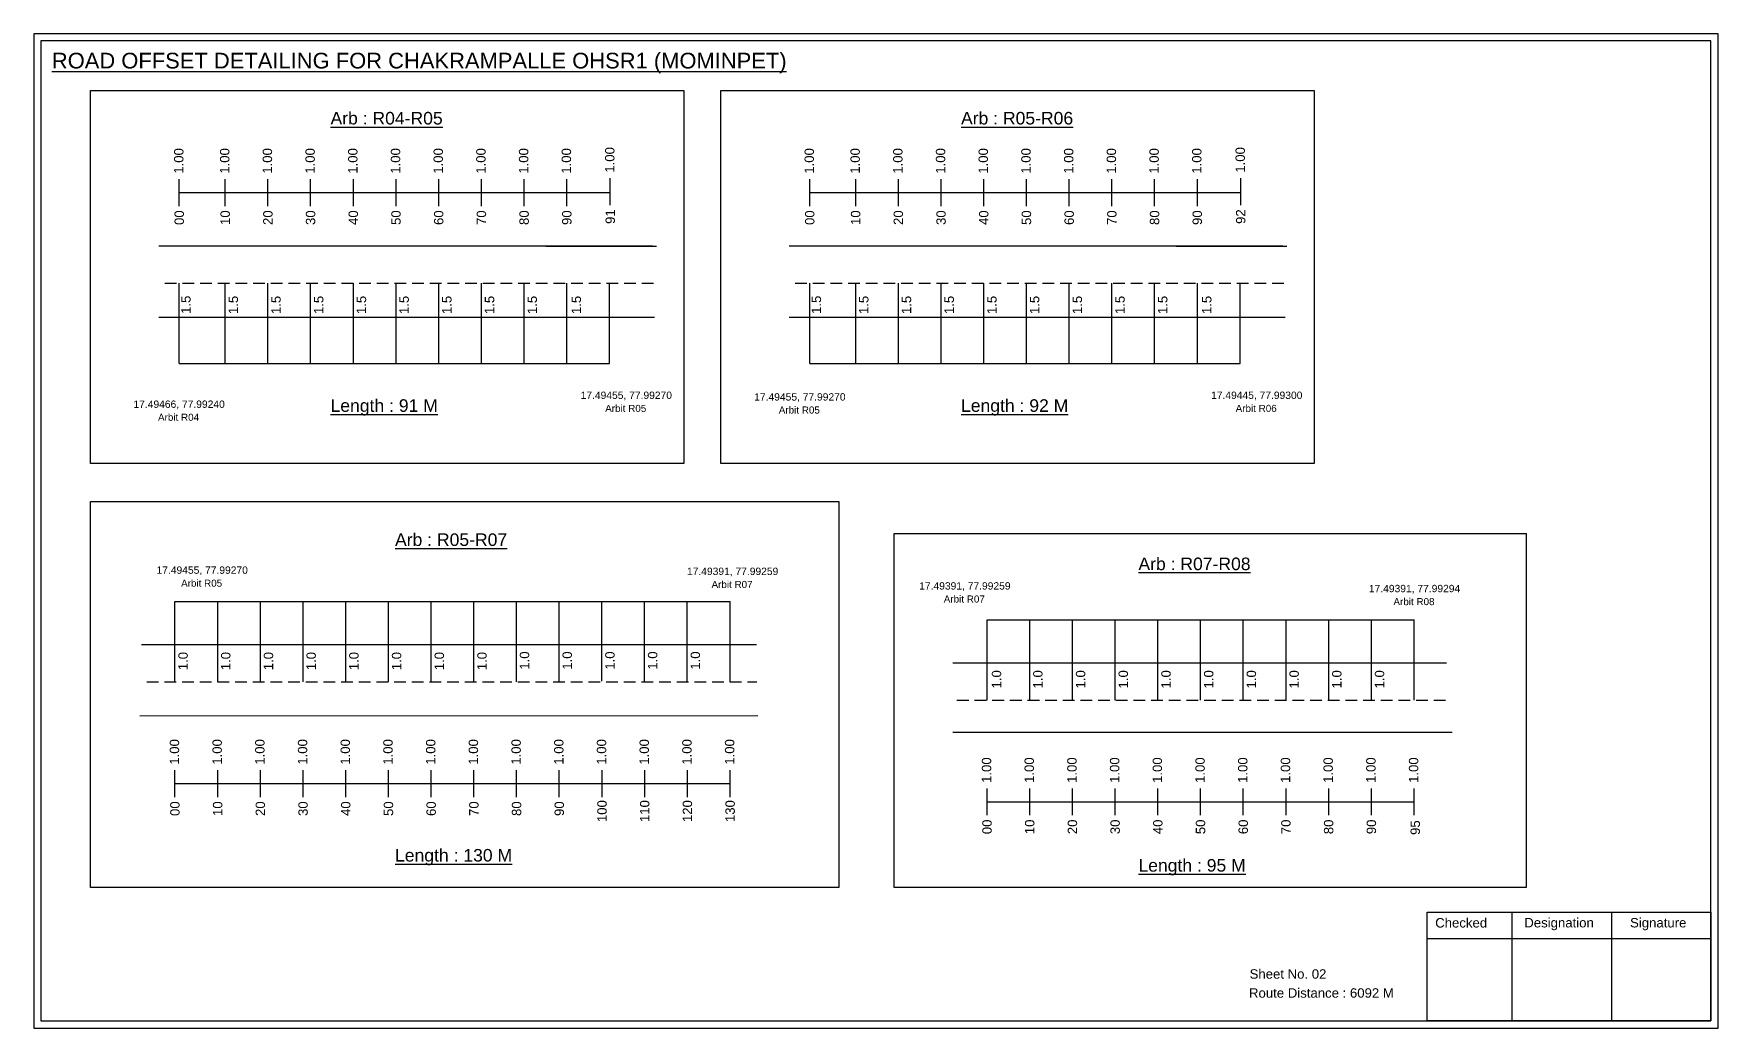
# Model space of a CAD drawing. Header units: inches. Extents: x 664 to 10563, y 382 to 1817.
# Drawn here: x 4513 to 5049, y 1354 to 1670 of the extents above; entities that cross this region are included whole.
import ezdxf

# ---------------------------------------------------------------- set-up
doc = ezdxf.new("R2010")
doc.units = ezdxf.units.IN
doc.header["$MEASUREMENT"] = 0
doc.linetypes.add('DASHED2', pattern=[0.375, 0.25, -0.125])
for name, color, linetype in [('PDF_Geometry', 7, 'Continuous'), ('PDF_Text', 5, 'Continuous'), ('pipe', 5, 'Continuous')]:
    doc.layers.add(name, color=color, linetype=linetype)
doc.styles.add('PDF Arial', font='arial.ttf')
doc.styles.get("Standard").update_dxf_attribs({"font": 'arial.ttf'})

msp = doc.modelspace()

# ---------------------------------------------------------------- linework, layer by layer
at = {"color": 217, "true_color": 0x93278f}
for p, q in [((4559.38, 1615.44), (4559.38, 1623.99)), ((4574.01, 1615.44), (4574.01, 1623.99)), ((4587.61, 1615.44), (4587.61, 1623.99)), ((4601.21, 1615.44), (4601.21, 1623.99)), ((4614.81, 1615.44), (4614.81, 1623.99)), ((4628.41, 1615.44), (4628.41, 1623.99)), ((4642.01, 1615.44), (4642.01, 1623.99)), ((4655.61, 1615.44), (4655.61, 1623.99)), ((4669.21, 1615.44), (4669.21, 1623.99)), ((4682.81, 1615.44), (4682.81, 1623.99)), ((4696.63, 1615.77), (4696.63, 1624.32)), ((4760.15, 1615.44), (4760.15, 1623.99)), ((4774.78, 1615.44), (4774.78, 1623.99)), ((4788.38, 1615.44), (4788.38, 1623.99)), ((4801.98, 1615.44), (4801.98, 1623.99)), ((4815.58, 1615.44), (4815.58, 1623.99)), ((4829.18, 1615.44), (4829.18, 1623.99)), ((4842.78, 1615.44), (4842.78, 1623.99)), ((4856.38, 1615.44), (4856.38, 1623.99)), ((4869.98, 1615.44), (4869.98, 1623.99)), ((4883.58, 1615.44), (4883.58, 1623.99)), ((4897.4, 1615.77), (4897.4, 1624.32)), ((4559.38, 1619.72), (4696.63, 1619.79)), ((4760.15, 1619.72), (4897.4, 1619.79)), ((4558, 1427.25), (4558, 1435.8)), ((4571.6, 1427.25), (4571.6, 1435.8)), ((4585.2, 1427.25), (4585.2, 1435.8)), ((4598.8, 1427.25), (4598.8, 1435.8)), ((4612.4, 1427.25), (4612.4, 1435.8)), ((4626, 1427.25), (4626, 1435.8)), ((4639.6, 1427.25), (4639.6, 1435.8)), ((4653.2, 1427.25), (4653.2, 1435.8)), ((4666.8, 1427.25), (4666.8, 1435.8)), ((4680.4, 1427.25), (4680.4, 1435.8)), ((4694, 1427.25), (4694, 1435.8)), ((4707.6, 1427.25), (4707.6, 1435.8)), ((4721.2, 1427.25), (4721.2, 1435.8)), ((4734.8, 1427.25), (4734.8, 1435.8)), ((4558, 1431.52), (4734.8, 1431.58)), ((4816.62, 1421.45), (4816.62, 1430.01)), ((4830.22, 1421.45), (4830.22, 1430.01)), ((4843.82, 1421.45), (4843.82, 1430.01)), ((4857.42, 1421.45), (4857.42, 1430.01)), ((4871.02, 1421.45), (4871.02, 1430.01)), ((4884.62, 1421.45), (4884.62, 1430.01)), ((4898.22, 1421.45), (4898.22, 1430.01)), ((4911.82, 1421.45), (4911.82, 1430.01)), ((4925.42, 1421.45), (4925.42, 1430.01)), ((4939.02, 1421.45), (4939.02, 1430.01)), ((4952.62, 1421.45), (4952.62, 1430.01)), ((4816.62, 1425.72), (4952.62, 1425.75))]:
    msp.add_line(p, q, dxfattribs=at)
for p, q in [((4710.07, 1602.71), (4552.82, 1602.71)), ((4676.06, 1602.71), (4711.31, 1602.71)), ((4910.84, 1602.71), (4753.59, 1602.71)), ((4876.83, 1602.71), (4912.08, 1602.71)), ((4559.38, 1565.29), (4559.38, 1590.83)), ((4574.01, 1565.29), (4574.01, 1590.83)), ((4587.61, 1565.29), (4587.61, 1590.83)), ((4601.21, 1565.29), (4601.21, 1590.83)), ((4614.81, 1565.29), (4614.81, 1590.83)), ((4628.41, 1565.29), (4628.41, 1590.83)), ((4642.01, 1565.29), (4642.01, 1590.83)), ((4655.61, 1565.29), (4655.61, 1590.83)), ((4669.21, 1565.29), (4669.21, 1590.83)), ((4682.81, 1565.29), (4682.81, 1590.83)), ((4696.41, 1565.29), (4696.41, 1590.83)), ((4760.15, 1565.29), (4760.15, 1590.83)), ((4774.78, 1565.29), (4774.78, 1590.83)), ((4788.38, 1565.29), (4788.38, 1590.83)), ((4801.98, 1565.29), (4801.98, 1590.83)), ((4815.58, 1565.29), (4815.58, 1590.83)), ((4829.18, 1565.29), (4829.18, 1590.83)), ((4842.78, 1565.29), (4842.78, 1590.83)), ((4856.38, 1565.29), (4856.38, 1590.83)), ((4869.98, 1565.29), (4869.98, 1590.83)), ((4883.58, 1565.29), (4883.58, 1590.83)), ((4897.18, 1565.29), (4897.18, 1590.83)), ((4552.82, 1580.03), (4584.94, 1580.03)), ((4584.94, 1580.03), (4710.76, 1580.03)), ((4753.59, 1580.03), (4785.71, 1580.03)), ((4785.71, 1580.03), (4911.53, 1580.03)), ((4558, 1463.95), (4558, 1489.48)), ((4571.6, 1463.95), (4571.6, 1489.48)), ((4585.2, 1463.95), (4585.2, 1489.48)), ((4598.8, 1463.95), (4598.8, 1489.48)), ((4612.4, 1463.95), (4612.4, 1489.48)), ((4626, 1463.95), (4626, 1489.48)), ((4639.6, 1463.95), (4639.6, 1489.48)), ((4653.2, 1463.95), (4653.2, 1489.48)), ((4666.8, 1463.95), (4666.8, 1489.48)), ((4680.34, 1464.13), (4680.34, 1489.66)), ((4693.94, 1464.13), (4693.94, 1489.66)), ((4707.54, 1464.13), (4707.54, 1489.66)), ((4721.14, 1464.13), (4721.14, 1489.66)), ((4734.8, 1463.95), (4734.8, 1489.48)), ((4816.62, 1458.15), (4816.62, 1483.68)), ((4830.22, 1458.15), (4830.22, 1483.68)), ((4843.82, 1458.15), (4843.82, 1483.68)), ((4857.42, 1458.15), (4857.42, 1483.68)), ((4871.02, 1458.15), (4871.02, 1483.68)), ((4884.62, 1458.15), (4884.62, 1483.68)), ((4898.22, 1458.15), (4898.22, 1483.68)), ((4911.82, 1458.15), (4911.82, 1483.68)), ((4925.42, 1458.15), (4925.42, 1483.68)), ((4939.02, 1458.15), (4939.02, 1483.68)), ((4952.62, 1458.15), (4952.62, 1483.68)), ((4547.3, 1475.83), (4743.18, 1475.83)), ((4805.74, 1470.03), (4962.9, 1470.03)), ((4546.76, 1453.14), (4743.6, 1453.18)), ((4964.72, 1447.85), (4805.74, 1447.85))]:
    msp.add_line(p, q)
at = {"linetype": 'DASHED2', "ltscale": 15}
for p, q in [((4554.75, 1590.83), (4711.05, 1590.83)), ((4755.52, 1590.83), (4911.83, 1590.83)), ((4549.05, 1463.95), (4743.33, 1463.95)), ((4807.01, 1458.15), (4962.9, 1458.15))]:
    msp.add_line(p, q, dxfattribs=at)
at = {"color": 5}
for p, q in [((4559.38, 1565.29), (4696.41, 1565.29)), ((4760.15, 1565.29), (4897.18, 1565.29)), ((4558, 1489.48), (4734.8, 1489.48)), ((4816.62, 1483.68), (4952.62, 1483.68))]:
    msp.add_line(p, q, dxfattribs=at)
for points in [[(4531.1, 1652.24), (4720.03, 1652.24), (4720.03, 1533.42), (4531.1, 1533.42)], [(4731.87, 1652.24), (4920.8, 1652.24), (4920.8, 1533.42), (4731.87, 1533.42)], [(4787.02, 1511.17), (4988.26, 1511.17), (4988.26, 1398.49), (4787.02, 1398.49)]]:
    msp.add_lwpolyline(points, close=True)
at = {"layer": 'PDF_Geometry'}
for points in [[(4513.01, 1670.32), (4513.01, 1353.61), (5049.48, 1353.61), (5049.48, 1670.32)], [(4515.33, 1668), (4515.33, 1356.03), (5047.06, 1356.03), (5047.06, 1668)]]:
    msp.add_lwpolyline(points, close=True, dxfattribs=at)
at = {"layer": 'PDF_Geometry', "color": 242, "true_color": 0xcc1f26}
msp.add_lwpolyline([(5047.06, 1355.94), (4956.72, 1355.94), (4956.72, 1390.55), (5047.06, 1390.55)], close=True, dxfattribs=at)
for points in [[(4983.7, 1390.55), (4983.7, 1355.94)], [(5015.43, 1390.55), (5015.43, 1355.94)], [(4956.72, 1382.17), (5047.06, 1382.17)]]:
    msp.add_lwpolyline(points, dxfattribs=at)
at = {"layer": 'pipe', "color": 0}
msp.add_lwpolyline([(4531.1, 1521.34), (4769.42, 1521.34), (4769.42, 1398.49), (4531.1, 1398.49)], close=True, dxfattribs=at)

# ---------------------------------------------------------------- texts
at = {"color": 242, "true_color": 0xcd2027}
for s, height, p in [('%%UROAD OFFSET DETAILING FOR CHAKRAMPALLE OHSR1 (MOMINPET)', 5, (4518.79, 1659.25)), ('%%UArb : R04-R05', 4, (4607.54, 1641.41)), ('%%UArb : R05-R06', 4, (4808.32, 1641.41)), ('%%ULength : 91 M', 4, (4607.54, 1549.91)), ('%%ULength : 92 M', 4, (4808.32, 1549.91)), ('%%UArb : R05-R07', 4, (4628.08, 1507.21)), ('%%UArb : R07-R08', 4, (4864.82, 1499.5)), ('%%ULength : 130 M', 4, (4628.08, 1406.71)), ('%%ULength : 95 M', 4, (4864.82, 1403.5))]:
    msp.add_text(s, height=height, dxfattribs=at).set_placement(p)
at = {"color": 217, "true_color": 0x93278f}
for s, p in [('1.00', (4560.7, 1625.73)), ('1.00', (4575.33, 1625.73)), ('1.00', (4588.93, 1625.73)), ('1.00', (4602.53, 1625.73)), ('1.00', (4616.13, 1625.73)), ('1.00', (4629.73, 1625.73)), ('1.00', (4643.33, 1625.73)), ('1.00', (4656.93, 1625.73)), ('1.00', (4670.53, 1625.73)), ('1.00', (4684.13, 1625.73)), ('1.00', (4697.96, 1626.06)), ('1.00', (4761.48, 1625.73)), ('1.00', (4776.1, 1625.73)), ('1.00', (4789.7, 1625.73)), ('1.00', (4803.3, 1625.73)), ('1.00', (4816.9, 1625.73)), ('1.00', (4830.5, 1625.73)), ('1.00', (4844.1, 1625.73)), ('1.00', (4857.7, 1625.73)), ('1.00', (4871.3, 1625.73)), ('1.00', (4884.9, 1625.73)), ('1.00', (4898.73, 1626.06)), ('00', (4560.85, 1609.41)), ('10', (4575.48, 1609.41)), ('20', (4589.08, 1609.41)), ('30', (4602.68, 1609.41)), ('40', (4616.28, 1609.41)), ('50', (4629.88, 1609.41)), ('60', (4643.48, 1609.41)), ('70', (4657.08, 1609.41)), ('80', (4670.68, 1609.41)), ('90', (4684.28, 1609.41)), ('91', (4698.11, 1609.74)), ('00', (4761.63, 1609.41)), ('10', (4776.25, 1609.41)), ('20', (4789.85, 1609.41)), ('30', (4803.45, 1609.41)), ('40', (4817.05, 1609.41)), ('50', (4830.65, 1609.41)), ('60', (4844.25, 1609.41)), ('70', (4857.85, 1609.41)), ('80', (4871.45, 1609.41)), ('90', (4885.05, 1609.41)), ('92', (4898.88, 1609.74)), ('1.00', (4559.33, 1437.54)), ('1.00', (4572.93, 1437.54)), ('1.00', (4586.53, 1437.54)), ('1.00', (4600.13, 1437.54)), ('1.00', (4613.73, 1437.54)), ('1.00', (4627.33, 1437.54)), ('1.00', (4640.93, 1437.54)), ('1.00', (4654.53, 1437.54)), ('1.00', (4668.13, 1437.54)), ('1.00', (4681.73, 1437.54)), ('1.00', (4695.33, 1437.54)), ('1.00', (4708.93, 1437.54)), ('1.00', (4722.53, 1437.54)), ('1.00', (4736.13, 1437.54)), ('1.00', (4817.94, 1431.74)), ('1.00', (4831.54, 1431.74)), ('1.00', (4845.14, 1431.74)), ('1.00', (4858.74, 1431.74)), ('1.00', (4872.34, 1431.74)), ('1.00', (4885.94, 1431.74)), ('1.00', (4899.54, 1431.74)), ('1.00', (4913.14, 1431.74)), ('1.00', (4926.74, 1431.74)), ('1.00', (4940.34, 1431.74)), ('1.00', (4953.94, 1431.74)), ('00', (4559.48, 1421.22)), ('10', (4573.08, 1421.22)), ('20', (4586.68, 1421.22)), ('30', (4600.28, 1421.22)), ('40', (4613.88, 1421.22)), ('50', (4627.48, 1421.22)), ('60', (4641.08, 1421.22)), ('70', (4654.68, 1421.22)), ('80', (4668.28, 1421.22)), ('90', (4681.88, 1421.22)), ('100', (4695.48, 1419.27)), ('110', (4709.08, 1419.27)), ('120', (4722.68, 1419.27)), ('130', (4736.28, 1419.27)), ('00', (4818.09, 1415.42)), ('10', (4831.69, 1415.42)), ('20', (4845.29, 1415.42)), ('30', (4858.89, 1415.42)), ('40', (4872.49, 1415.42)), ('50', (4886.09, 1415.42)), ('60', (4899.69, 1415.42)), ('70', (4913.29, 1415.42)), ('80', (4926.89, 1415.42)), ('90', (4940.49, 1415.42)), ('95', (4954.47, 1415.18))]:
    msp.add_text(s, height=3, rotation=90, dxfattribs=at).set_placement(p)
for s, p in [('1.5', (4562.98, 1581.08)), ('1.5', (4578.07, 1581.03)), ('1.5', (4591.67, 1581.03)), ('1.5', (4605.27, 1581.03)), ('1.5', (4618.87, 1581.03)), ('1.5', (4632.47, 1581.03)), ('1.5', (4646.07, 1581.03)), ('1.5', (4659.67, 1581.03)), ('1.5', (4673.27, 1581.03)), ('1.5', (4687.3, 1581.03)), ('1.5', (4763.75, 1581.08)), ('1.5', (4778.85, 1581.03)), ('1.5', (4792.45, 1581.03)), ('1.5', (4806.05, 1581.03)), ('1.5', (4819.65, 1581.03)), ('1.5', (4833.25, 1581.03)), ('1.5', (4846.85, 1581.03)), ('1.5', (4860.45, 1581.03)), ('1.5', (4874.05, 1581.03)), ('1.5', (4888.07, 1581.03)), ('1.0', (4562.07, 1467.62)), ('1.0', (4575.67, 1467.62)), ('1.0', (4589.27, 1467.62)), ('1.0', (4602.87, 1467.62)), ('1.0', (4616.47, 1467.62)), ('1.0', (4630.07, 1467.62)), ('1.0', (4643.67, 1467.62)), ('1.0', (4657.27, 1467.62)), ('1.0', (4670.81, 1467.8)), ('1.0', (4684.41, 1467.8)), ('1.0', (4698.01, 1467.8)), ('1.0', (4711.61, 1467.8)), ('1.0', (4725.21, 1467.8)), ('1.0', (4821.13, 1461.82)), ('1.0', (4834.29, 1461.82)), ('1.0', (4847.89, 1461.82)), ('1.0', (4861.49, 1461.82)), ('1.0', (4875.09, 1461.82)), ('1.0', (4888.69, 1461.82)), ('1.0', (4902.29, 1461.82)), ('1.0', (4915.89, 1461.82)), ('1.0', (4929.49, 1461.82)), ('1.0', (4943.09, 1461.82))]:
    msp.add_text(s, height=3, rotation=90).set_placement(p)
at = {"color": 5}
for s, height, p in [('17.49455, 77.99270', 2.34, (4687.19, 1554.02)), ('17.49455, 77.99270', 2.34, (4742.47, 1553.5)), ('17.49445, 77.99300', 2.34, (4887.96, 1554.02)), ('17.49466, 77.99240', 2.34, (4544.78, 1551.18)), ('Arbit R05', 2.246, (4695.01, 1549.89)), ('Arbit R05', 2.246, (4750.29, 1549.37)), ('Arbit R06', 2.246, (4895.78, 1549.89)), ('Arbit R04', 2.246, (4552.6, 1547.06)), ('17.49455, 77.99270', 2.34, (4552.13, 1498.34)), ('17.49391, 77.99259', 2.34, (4721.05, 1497.96)), ('Arbit R05', 2.246, (4559.95, 1494.22)), ('Arbit R07', 2.246, (4728.87, 1493.83)), ('17.49391, 77.99259', 2.34, (4795.01, 1493.31)), ('Arbit R07', 2.246, (4802.83, 1489.19)), ('17.49391, 77.99294', 2.34, (4938.21, 1492.48)), ('Arbit R08', 2.246, (4946.03, 1488.35))]:
    msp.add_text(s, height=height, dxfattribs=at).set_placement(p)
for s, p in [('Sheet No. 02', (4900.22, 1369.41)), ('Route Distance : 6092 M', (4900.03, 1363.36))]:
    msp.add_text(s, height=3).set_placement(p)
at = {"layer": 'PDF_Text', "color": 7, "attachment_point": 7, "style": 'PDF Arial'}
for s, insert, char_height in [('Checked', (4959.32, 1385.66), 3.001), ('Designation', (4987.7, 1384.83), 3.0006), ('Signature', (5021.38, 1384.83), 3.001)]:
    msp.add_mtext(s, dxfattribs=dict(at, insert=insert, char_height=char_height))

doc.saveas('drawing.dxf')
